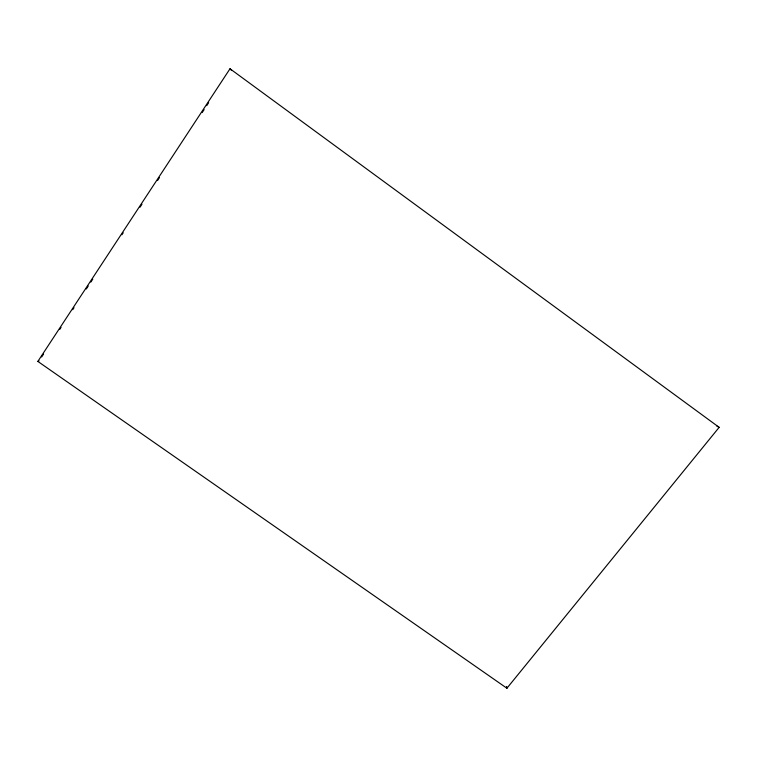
<?xml version="1.0" encoding="UTF-8"?>
<svg xmlns="http://www.w3.org/2000/svg" width="757" height="757" viewBox="0 0 757 757"><rect width="100%" height="100%" fill="white"/><g stroke="black" fill="none" stroke-linecap="round" stroke-linejoin="round"><path stroke-width="1.14" d="M716.832 426.077L719.15 427.345L506.916 688.236L37.85 361.42L230.005 68.764L231.301 70.183M41.644 356.982L43.584 354.03M59.765 329.39L61.062 327.421M72.71 309.679L74.006 307.711M86.307 288.985L88.247 286.032M90.84 282.087L92.78 279.134M121.905 234.784L123.202 232.815M140.026 207.191L141.966 204.229M157.503 180.582L159.443 177.621M202.166 112.575L204.106 109.623M206.689 105.677L208.639 102.725M37.85 361.42L39.052 360.928M230.005 68.764L719.15 427.345M506.651 686.873L506.916 688.236L506.651 686.769"/></g></svg>
